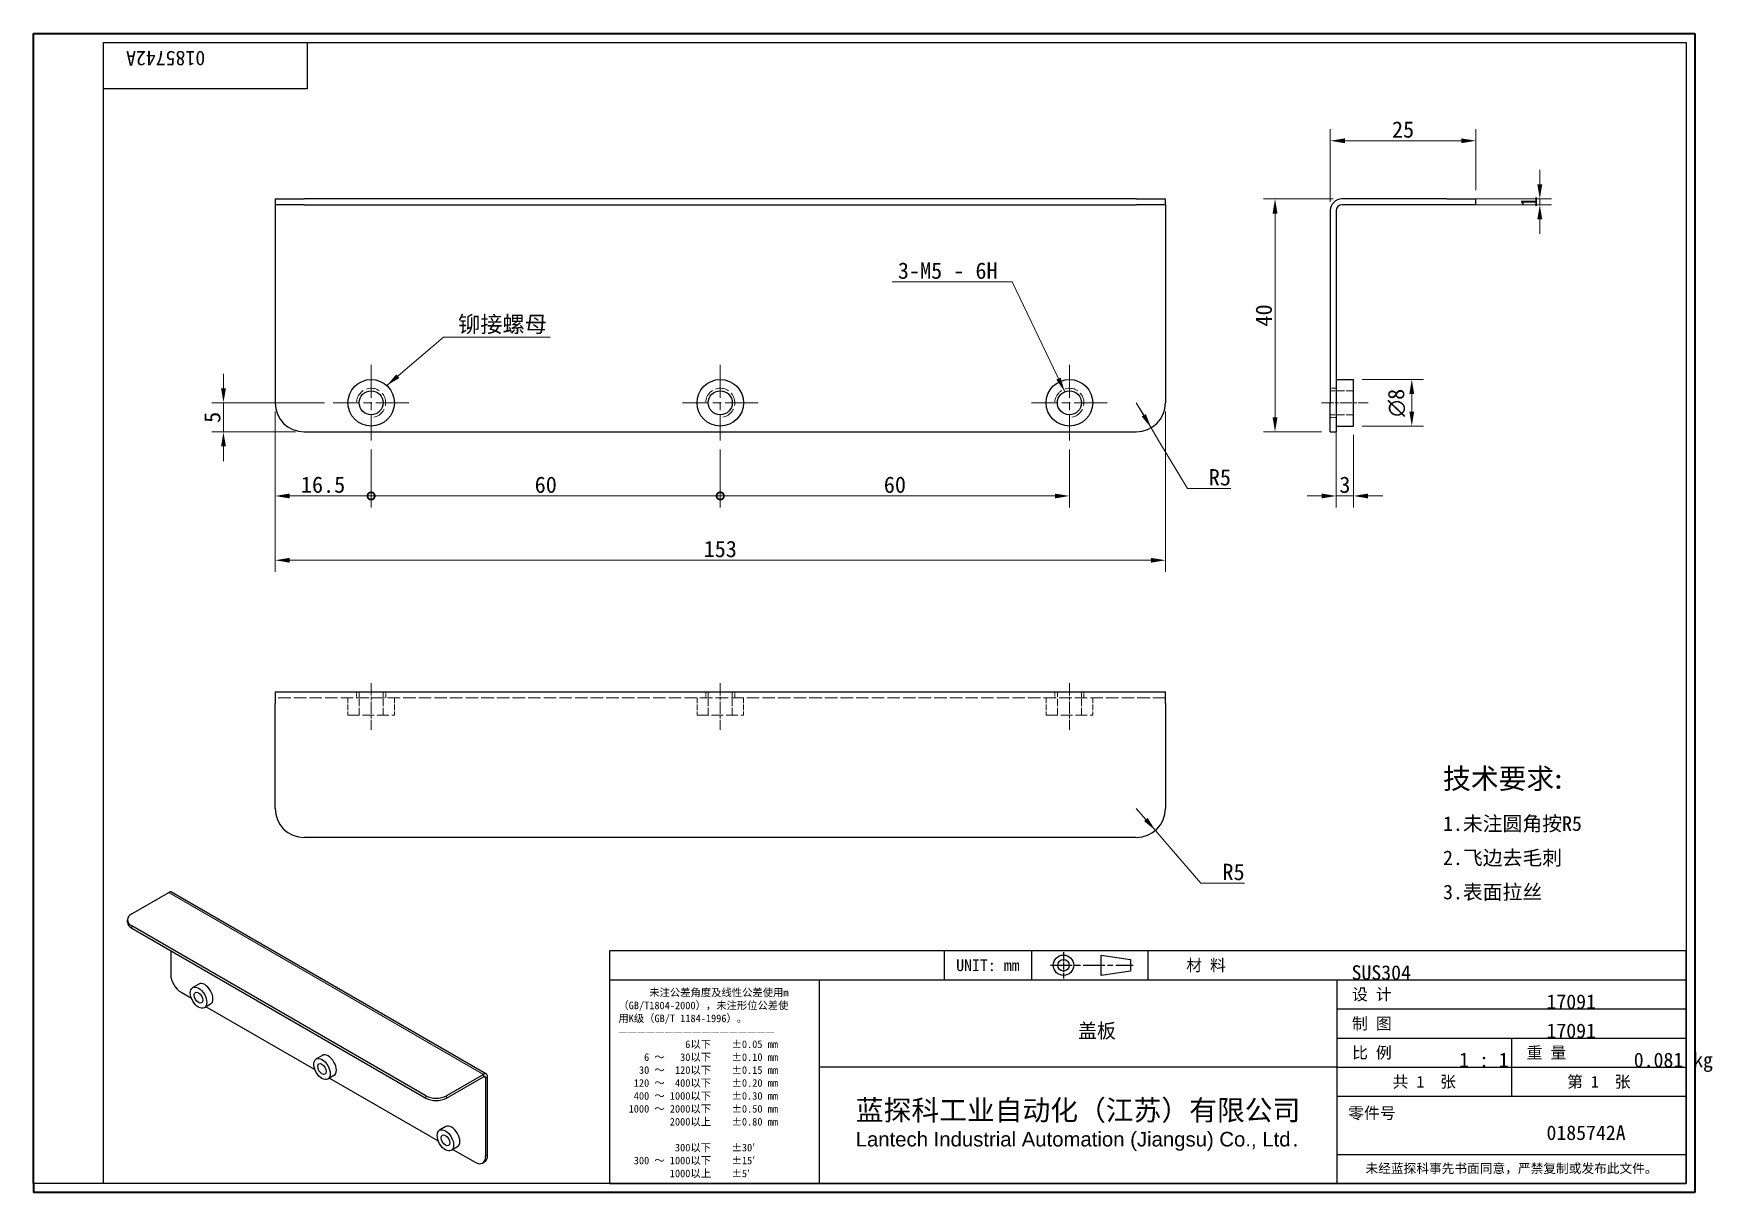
# Model space of a CAD drawing. Header units: millimetres. Extents: x 6 to 295, y 5 to 205.
import ezdxf
from ezdxf.enums import TextEntityAlignment as Align

# ---------------------------------------------------------------- set-up
doc = ezdxf.new("R2018")
doc.units = ezdxf.units.MM
doc.linetypes.add('CHAIN', pattern=[0.3543, 0.2362, -0.0295, 0.0591, -0.0295])
doc.linetypes.add('DASHED', pattern=[0.2067, 0.1654, -0.0413])
for name, color, linetype, lineweight in [('1', 7, 'Continuous', 18), ('可见 (ISO)', 7, 'Continuous', 25), ('可见窄的 (ISO)', 7, 'Continuous', 18), ('图框 (ISO)', 7, 'Continuous', 35), ('标题 (ISO)', 7, 'Continuous', 25)]:
    doc.layers.add(name, color=color, linetype=linetype, lineweight=lineweight)
for name, color, linetype, lineweight, true_color in [('中心标记 (ISO)', 1, 'CHAIN', 18, 0xff0000), ('中心线 (ISO)', 1, 'CHAIN', 18, 0xff0000), ('尺寸 (ISO)', 7, 'Continuous', 18, 0x008000), ('符号 (ISO)', 7, 'Continuous', 18, 0x008000), ('隐藏 (ISO)', 5, 'DASHED', 18, 0x0000ff)]:
    doc.layers.add(name, color=color, linetype=linetype, lineweight=lineweight, true_color=true_color)
doc.styles.get("Standard").update_dxf_attribs({"font": 'simfang.ttf'})
doc.styles.add('文本样式164', font='SimSun.ttf')
doc.styles.add('最新国标', font='simfang.ttf')
doc.styles.add('注释文本 (ISO)', font='simfang.ttf')
doc.dimstyles.new('默认 (GB)', dxfattribs={"dimtxt": 2.8, "dimasz": 2.5, "dimexe": 2, "dimexo": 1.5, "dimgap": 0.5, "dimtad": 1, "dimtoh": 1, "dimdsep": 46, "dimtxsty": '最新国标', "dimcen": 0.09, "dimdle": 10, "dimclrd": 256, "dimclre": 256, "dimclrt": 256, "dimaunit": 1, "dimadec": 3, "dimazin": 2, "dimtfac": 0.535714, "dimtdec": 3, "dimtmove": 0, "dimatfit": 3, "dimfxl": 0, "dimtolj": 1, "dimlwd": -1, "dimlwe": -1, "dimarcsym": 0})
doc.dimstyles.new('默认 (GB)$7', dxfattribs={"dimtxt": 2.8, "dimasz": 2.5, "dimexe": 2, "dimexo": 1.5, "dimgap": 0.5, "dimtad": 1, "dimtoh": 1, "dimdsep": 46, "dimtxsty": '最新国标', "dimcen": 0.09, "dimdle": 10, "dimclrd": 256, "dimclre": 256, "dimclrt": 256, "dimaunit": 1, "dimadec": 3, "dimazin": 2, "dimtfac": 0.535714, "dimtdec": 3, "dimtmove": 0, "dimatfit": 3, "dimfxl": 0, "dimtolj": 1, "dimlwd": -1, "dimlwe": -1, "dimarcsym": 0})

# ---------------------------------------------------------------- blocks, each defined once
blk = doc.blocks.new('图框 最新国标')
at = {"layer": '图框 (ISO)'}
for p, q in [((6, 7), (6, 204.5)), ((6, 204.5), (291.5, 204.5)), ((291.5, 204.5), (291.5, 5.5)), ((6, 7), (6, 5.5)), ((6, 7), (6, 5.5)), ((291.5, 5.5), (6, 5.5))]:
    blk.add_line(p, q, dxfattribs=at)
at = {"layer": '图框 (ISO)', "color": 7, "linetype": 'Continuous', "lineweight": 25}
for p, q in [((18, 203), (290, 203)), ((18, 7), (18, 203)), ((18, 203), (290, 203)), ((53, 203), (53, 195)), ((290, 203), (290, 7)), ((290, 203), (290, 7)), ((53, 195), (18, 195)), ((290, 7), (6, 7)), ((290, 7), (18, 7))]:
    blk.add_line(p, q, dxfattribs=at)
at = {"layer": '图框 (ISO)', "lineweight": 30}
blk.add_attdef('零件代号', text='', height=2.5, rotation=180, dxfattribs=at).set_placement((35.5, 199), align=Align.MIDDLE_CENTER)
blk = doc.blocks.new('标题栏 最新国标')
at = {"layer": '标题 (ISO)'}
for p, q in [((381.98, -183.84), (196.98, -183.84)), ((196.98, -183.84), (196.98, -223.84)), ((254.48, -183.84), (254.48, -188.84)), ((269.48, -183.84), (269.48, -188.84)), ((281.48, -188.09), (281.48, -184.59)), ((281.48, -184.59), (286.48, -185.34)), ((289.48, -183.84), (289.48, -188.84)), ((381.98, -223.84), (381.98, -183.84)), ((383.48, -183.84), (383.48, -225.34)), ((286.48, -187.34), (281.48, -188.09)), ((286.48, -185.34), (286.48, -187.34)), ((196.98, -188.84), (381.98, -188.84)), ((232.98, -188.84), (232.98, -223.84)), ((321.98, -188.84), (321.98, -223.84)), ((321.98, -193.84), (381.98, -193.84)), ((321.98, -198.84), (381.98, -198.84)), ((351.98, -198.84), (351.98, -208.84)), ((321.98, -203.84), (232.98, -203.84)), ((321.98, -203.84), (381.98, -203.84)), ((321.98, -208.84), (381.98, -208.84)), ((321.98, -218.84), (381.98, -218.84)), ((196.98, -223.84), (381.98, -223.84)), ((383.48, -225.34), (196.98, -225.34))]:
    blk.add_line(p, q, dxfattribs=at)
at = {"layer": '标题 (ISO)', "linetype": 'CHAIN', "ltscale": 5.000333}
blk.add_line((274.98, -184.09), (274.98, -188.59), dxfattribs=at)
at = {"layer": '标题 (ISO)', "linetype": 'CHAIN', "ltscale": 15.834605}
blk.add_line((272.73, -186.34), (286.98, -186.34), dxfattribs=at)
at = {"layer": '标题 (ISO)'}
for radius in [1.75, 1]:
    blk.add_circle((274.98, -186.34), radius, dxfattribs=at)
at = {"layer": '1', "style": '文本样式164'}
for s, p in [('UNIT: mm', (261.98, -186.34)), ('材 料', (299.48, -186.34)), ('设 计', (327.98, -191.34)), ('制 图', (327.98, -196.34)), ('比 例', (327.98, -201.34)), ('重 量', (357.98, -201.34)), ('共 1  张', (336.98, -206.34)), ('第 1  张', (366.98, -206.34))]:
    blk.add_text(s, height=2, dxfattribs=at).set_placement(p, align=Align.MIDDLE_CENTER)
at = {"layer": '标题 (ISO)', "style": '注释文本 (ISO)'}
for s, insert, char_height, attachment_point, line_spacing_factor in [('\\fSimSun|b0|i0;{\\H1.3000;      未注公差角度及线性公差使用m\\P}\\fSimSun|b0|i0;{\\H1.3000;（GB/T1804-2000），未注形位公差使\\P}\\fSimSun|b0|i0;{\\H1.3000;用K级（GB/T 1184-1996）。\\P}\\fSimSun|b0|i0;{\\H1.3000;—————————————————\\P}\\fSimSun|b0|i0;{\\H1.3000;             6以下    ±0.05 mm\\P}\\fSimSun|b0|i0;{\\H1.3000;     6 ～   30以下    ±0.10 mm\\P}\\fSimSun|b0|i0;{\\H1.3000;    30 ～  120以下    ±0.15 mm\\P}\\fSimSun|b0|i0;{\\H1.3000;   120 ～  400以下    ±0.20 mm\\P}\\fSimSun|b0|i0;{\\H1.3000;   400 ～ 1000以下    ±0.30 mm\\P}\\fSimSun|b0|i0;{\\H1.3000;  1000 ～ 2000以下    ±0.50 mm\\P}\\fSimSun|b0|i0;{\\H1.3000;          2000以上    ±0.80 mm\\P}\\fSimSun|b0|i0;{\\H1.3000;\\P}\\fSimSun|b0|i0;{\\H1.3000;           300以下    ±30′\\P}\\fSimSun|b0|i0;{\\H1.3000;   300 ～ 1000以下    ±15′\\P}\\fSimSun|b0|i0;{\\H1.3000;          1000以上    ±5′}', (198.48, -206.63), 1.3, 4, 1.023913), ('\\pxsm0.94;\\fMicrosoft YaHei|b0|i0;{\\H3.5000;蓝探科工业自动化（江苏）有限公司\\P}\\fArial|b0|i0;{\\H2.5000;Lantech Industrial Automation (Jiangsu) Co., Ltd}\\fFangSong|b0|i0;{\\H2.5000;.}', (277.48, -213.84), 2, 5, 0.978695)]:
    blk.add_mtext(s, dxfattribs=dict(at, insert=insert, char_height=char_height, attachment_point=attachment_point, line_spacing_factor=line_spacing_factor))
at = {"layer": '标题 (ISO)', "attachment_point": 5, "style": '注释文本 (ISO)'}
for s, insert, char_height in [('\\fFangSong|b0|i0;零件号', (327.98, -211.84), 2), ('\\fSimSun|b0|i0;{\\H1.6000;未经蓝探科事先书面同意，严禁复制或发布此文件。}', (351.98, -221.34), 1.6)]:
    blk.add_mtext(s, dxfattribs=dict(at, insert=insert, char_height=char_height))
at = {"layer": '标题 (ISO)', "lineweight": 30, "flags": 104}
for tag, height, p in [('材料', 2, (324.48, -186.34)), ('设计人', 2, (357.98, -191.34)), ('库存编号', 3.5, (277.48, -196.34)), ('设计人', 2, (357.98, -196.34)), ('视图比例', 2, (342.98, -201.34)), ('质量\\P3;', 2, (372.98, -201.34)), ('零件代号', 3.5, (357.98, -213.84))]:
    blk.add_attdef(tag, text='', height=height, dxfattribs=at).set_placement(p, align=Align.MIDDLE_CENTER)
blk = doc.blocks.new('_DotSmall')
at = {"color": 0, "linetype": 'ByBlock', "const_width": 0.5}
blk.add_lwpolyline([(-0.0625, 0, 1), (0.0625, 0, 1)], format="xyb", close=True, dxfattribs=at)
blk = doc.blocks.new('*D5')
at = {"layer": 'Defpoints', "color": 0, "transparency": 16777216}
for p in [(47.51, 141.1), (64.01, 134.6), (64.01, 125.1)]:
    blk.add_point(p, dxfattribs=at)
at = {"layer": '尺寸 (ISO)', "color": 116, "true_color": 0x00803f, "transparency": 16777216}
for p, q in [((47.51, 139.6), (47.51, 123.1)), ((64.01, 133.1), (64.01, 123.1)), ((50.01, 125.1), (64.01, 125.1))]:
    blk.add_line(p, q, dxfattribs=at)
blk.add_solid([(50.01, 125.51), (50.01, 124.68), (47.51, 125.1)], dxfattribs=at)
at = {"layer": '尺寸 (ISO)', "color": 116, "true_color": 0x00803f, "transparency": 16777216, "xscale": 2.5, "yscale": 2.5, "zscale": 2.5}
blk.add_blockref('_DotSmall', (64.01, 125.1), dxfattribs=at)
at = {"layer": '尺寸 (ISO)', "transparency": 16777216, "insert": (55.75, 127.02), "char_height": 2.8, "attachment_point": 5, "style": '最新国标'}
blk.add_mtext('\\A1;16.5', dxfattribs=at)
blk = doc.blocks.new('*D7')
at = {"layer": 'Defpoints', "color": 0, "transparency": 16777216}
for p in [(64.01, 134.6), (124.01, 134.6), (124.01, 125.1)]:
    blk.add_point(p, dxfattribs=at)
at = {"layer": '尺寸 (ISO)', "color": 116, "true_color": 0x00803f, "transparency": 16777216}
for p, q in [((64.01, 133.1), (64.01, 123.1)), ((124.01, 133.1), (124.01, 123.1)), ((64.01, 125.1), (124.01, 125.1))]:
    blk.add_line(p, q, dxfattribs=at)
at = {"layer": '尺寸 (ISO)', "color": 116, "true_color": 0x00803f, "transparency": 16777216, "xscale": 2.5, "yscale": 2.5, "zscale": 2.5, "rotation": 180}
blk.add_blockref('_DotSmall', (64.01, 125.1), dxfattribs=at)
at = {"layer": '尺寸 (ISO)', "color": 116, "true_color": 0x00803f, "transparency": 16777216, "xscale": 2.5, "yscale": 2.5, "zscale": 2.5}
blk.add_blockref('_DotSmall', (124.01, 125.1), dxfattribs=at)
at = {"layer": '尺寸 (ISO)', "transparency": 16777216, "insert": (94.02, 127.01), "char_height": 2.8, "attachment_point": 5, "style": '最新国标'}
blk.add_mtext('\\A1;60', dxfattribs=at)
blk = doc.blocks.new('*D8')
at = {"layer": 'Defpoints', "color": 0, "transparency": 16777216}
for p in [(124.01, 134.6), (184.01, 134.6), (184.01, 125.1)]:
    blk.add_point(p, dxfattribs=at)
at = {"layer": '尺寸 (ISO)', "color": 116, "true_color": 0x00803f, "transparency": 16777216}
for p, q in [((124.01, 133.1), (124.01, 123.1)), ((184.01, 133.1), (184.01, 123.1)), ((124.01, 125.1), (181.51, 125.1))]:
    blk.add_line(p, q, dxfattribs=at)
blk.add_solid([(181.51, 125.51), (181.51, 124.68), (184.01, 125.1)], dxfattribs=at)
at = {"layer": '尺寸 (ISO)', "color": 116, "true_color": 0x00803f, "transparency": 16777216, "xscale": 2.5, "yscale": 2.5, "zscale": 2.5, "rotation": 180}
blk.add_blockref('_DotSmall', (124.01, 125.1), dxfattribs=at)
at = {"layer": '尺寸 (ISO)', "transparency": 16777216, "insert": (154.02, 127.01), "char_height": 2.8, "attachment_point": 5, "style": '最新国标'}
blk.add_mtext('\\A1;60', dxfattribs=at)
blk = doc.blocks.new('*D9')
at = {"layer": 'Defpoints', "color": 0, "transparency": 16777216}
for p in [(38.63, 141.1), (57.51, 141.1), (52.51, 136.1)]:
    blk.add_point(p, dxfattribs=at)
at = {"layer": '尺寸 (ISO)', "color": 116, "true_color": 0x00803f, "transparency": 16777216}
for p, q in [((38.63, 143.6), (38.63, 146.1)), ((56.01, 141.1), (36.63, 141.1)), ((38.63, 136.1), (38.63, 141.1)), ((51.01, 136.1), (36.63, 136.1)), ((38.63, 133.6), (38.63, 131.1))]:
    blk.add_line(p, q, dxfattribs=at)
for points in [[(38.22, 143.6), (39.05, 143.6), (38.63, 141.1)], [(38.22, 133.6), (39.05, 133.6), (38.63, 136.1)]]:
    blk.add_solid(points, dxfattribs=at)
at = {"layer": '尺寸 (ISO)', "transparency": 16777216, "insert": (36.72, 138.6), "char_height": 2.8, "attachment_point": 5, "rotation": 90, "style": '最新国标'}
blk.add_mtext('\\A1;5', dxfattribs=at)
blk = doc.blocks.new('*D10')
at = {"layer": 'Defpoints', "color": 0, "transparency": 16777216}
for p in [(253.85, 186.1), (253.85, 176.1), (228.85, 174.1)]:
    blk.add_point(p, dxfattribs=at)
at = {"layer": '尺寸 (ISO)', "color": 116, "true_color": 0x00803f, "transparency": 16777216}
for p, q in [((228.85, 175.6), (228.85, 188.1)), ((253.85, 177.6), (253.85, 188.1)), ((231.35, 186.1), (251.35, 186.1))]:
    blk.add_line(p, q, dxfattribs=at)
for points in [[(231.35, 186.51), (231.35, 185.68), (228.85, 186.1)], [(251.35, 186.51), (251.35, 185.68), (253.85, 186.1)]]:
    blk.add_solid(points, dxfattribs=at)
at = {"layer": '尺寸 (ISO)', "transparency": 16777216, "insert": (241.35, 188.01), "char_height": 2.8, "attachment_point": 5, "style": '最新国标'}
blk.add_mtext('\\A1;25', dxfattribs=at)
blk = doc.blocks.new('*D11')
at = {"layer": 'Defpoints', "color": 0, "transparency": 16777216}
for p in [(230.85, 176.1), (219.35, 136.1), (228.85, 136.1)]:
    blk.add_point(p, dxfattribs=at)
at = {"layer": '尺寸 (ISO)', "color": 116, "true_color": 0x00803f, "transparency": 16777216}
for p, q in [((229.35, 176.1), (217.35, 176.1)), ((219.35, 173.6), (219.35, 138.6)), ((227.35, 136.1), (217.35, 136.1))]:
    blk.add_line(p, q, dxfattribs=at)
for points in [[(218.93, 173.6), (219.77, 173.6), (219.35, 176.1)], [(218.93, 138.6), (219.77, 138.6), (219.35, 136.1)]]:
    blk.add_solid(points, dxfattribs=at)
at = {"layer": '尺寸 (ISO)', "transparency": 16777216, "insert": (217.43, 156.1), "char_height": 2.8, "attachment_point": 5, "rotation": 90, "style": '最新国标'}
blk.add_mtext('\\A1;40', dxfattribs=at)
blk = doc.blocks.new('*D12')
at = {"layer": 'Defpoints', "color": 0, "transparency": 16777216}
for p in [(47.51, 141.1), (200.51, 141.1), (200.51, 114.06)]:
    blk.add_point(p, dxfattribs=at)
at = {"layer": '尺寸 (ISO)', "color": 116, "true_color": 0x00803f, "transparency": 16777216}
for p, q in [((47.51, 139.6), (47.51, 112.06)), ((200.51, 139.6), (200.51, 112.06)), ((50.01, 114.06), (198.01, 114.06))]:
    blk.add_line(p, q, dxfattribs=at)
for points in [[(50.01, 114.47), (50.01, 113.64), (47.51, 114.06)], [(198.01, 114.47), (198.01, 113.64), (200.51, 114.06)]]:
    blk.add_solid(points, dxfattribs=at)
at = {"layer": '尺寸 (ISO)', "transparency": 16777216, "insert": (124.01, 115.97), "char_height": 2.8, "attachment_point": 5, "style": '最新国标'}
blk.add_mtext('\\A1;153', dxfattribs=at)
blk = doc.blocks.new('*D13')
at = {"layer": 'Defpoints', "color": 0, "transparency": 16777216}
for p in [(195.51, 141.1), (198.07, 136.8)]:
    blk.add_point(p, dxfattribs=at)
at = {"layer": '尺寸 (ISO)', "color": 116, "true_color": 0x00803f, "transparency": 16777216}
for p, q in [((195.51, 141.1), (198.07, 136.8)), ((196.79, 138.95), (195.51, 141.1)), ((198.07, 136.8), (199.35, 134.65)), ((204.28, 126.36), (199.35, 134.65)), ((211.73, 126.36), (204.28, 126.36))]:
    blk.add_line(p, q, dxfattribs=at)
blk.add_solid([(197.15, 139.16), (196.43, 138.74), (198.07, 136.8)], dxfattribs=at)
at = {"layer": '尺寸 (ISO)', "transparency": 16777216, "insert": (209.87, 128.28), "char_height": 2.8, "attachment_point": 5, "style": '最新国标'}
blk.add_mtext('\\A1;R5', dxfattribs=at)
blk = doc.blocks.new('*D14')
at = {"layer": 'Defpoints', "color": 0, "transparency": 16777216}
for p in [(248.85, 176.1), (248.85, 175.1), (264.85, 175.1)]:
    blk.add_point(p, dxfattribs=at)
at = {"layer": '尺寸 (ISO)', "color": 116, "true_color": 0x00803f, "transparency": 16777216}
for p, q in [((264.85, 178.6), (264.85, 181.1)), ((250.35, 176.1), (266.85, 176.1)), ((264.85, 176.1), (264.85, 175.1)), ((250.35, 175.1), (266.85, 175.1)), ((264.85, 172.6), (264.85, 170.1))]:
    blk.add_line(p, q, dxfattribs=at)
for points in [[(264.43, 178.6), (265.27, 178.6), (264.85, 176.1)], [(264.43, 172.6), (265.27, 172.6), (264.85, 175.1)]]:
    blk.add_solid(points, dxfattribs=at)
at = {"layer": '尺寸 (ISO)', "transparency": 16777216, "insert": (262.95, 175.6), "char_height": 2.8, "attachment_point": 5, "rotation": 90, "style": '最新国标'}
blk.add_mtext('\\A1;1', dxfattribs=at)
blk = doc.blocks.new('*D15')
at = {"layer": 'Defpoints', "color": 0, "transparency": 16777216}
for p in [(195.51, 71.44), (198.78, 67.66)]:
    blk.add_point(p, dxfattribs=at)
at = {"layer": '尺寸 (ISO)', "color": 116, "true_color": 0x00803f, "transparency": 16777216}
for p, q in [((195.51, 71.44), (198.78, 67.66)), ((197.15, 69.55), (195.51, 71.44)), ((198.78, 67.66), (200.42, 65.77)), ((206.62, 58.59), (200.42, 65.77)), ((214.08, 58.59), (206.62, 58.59))]:
    blk.add_line(p, q, dxfattribs=at)
blk.add_solid([(197.46, 69.82), (196.83, 69.28), (198.78, 67.66)], dxfattribs=at)
at = {"layer": '尺寸 (ISO)', "transparency": 16777216, "insert": (212.22, 60.51), "char_height": 2.8, "attachment_point": 5, "style": '最新国标'}
blk.add_mtext('\\A1;R5', dxfattribs=at)
blk = doc.blocks.new('*D16')
at = {"layer": 'Defpoints', "color": 0, "transparency": 16777216}
for p in [(229.85, 141.1), (232.85, 137.1), (232.85, 125.1)]:
    blk.add_point(p, dxfattribs=at)
at = {"layer": '尺寸 (ISO)', "color": 116, "true_color": 0x00803f, "transparency": 16777216}
for p, q in [((229.85, 139.6), (229.85, 123.1)), ((232.85, 135.6), (232.85, 123.1)), ((227.35, 125.1), (224.85, 125.1)), ((229.85, 125.1), (232.85, 125.1)), ((235.35, 125.1), (237.85, 125.1))]:
    blk.add_line(p, q, dxfattribs=at)
for points in [[(227.35, 125.51), (227.35, 124.68), (229.85, 125.1)], [(235.35, 125.51), (235.35, 124.68), (232.85, 125.1)]]:
    blk.add_solid(points, dxfattribs=at)
at = {"layer": '尺寸 (ISO)', "transparency": 16777216, "insert": (231.35, 127.01), "char_height": 2.8, "attachment_point": 5, "style": '最新国标'}
blk.add_mtext('\\A1;3', dxfattribs=at)
blk = doc.blocks.new('*D17')
at = {"layer": 'Defpoints', "color": 0, "transparency": 16777216}
for p in [(232.85, 145.1), (232.85, 137.1), (242.85, 137.1)]:
    blk.add_point(p, dxfattribs=at)
at = {"layer": '尺寸 (ISO)', "color": 116, "true_color": 0x00803f, "transparency": 16777216}
for p, q in [((234.35, 145.1), (244.85, 145.1)), ((242.85, 142.6), (242.85, 139.6)), ((234.35, 137.1), (244.85, 137.1))]:
    blk.add_line(p, q, dxfattribs=at)
for points in [[(242.43, 142.6), (243.27, 142.6), (242.85, 145.1)], [(242.43, 139.6), (243.27, 139.6), (242.85, 137.1)]]:
    blk.add_solid(points, dxfattribs=at)
at = {"layer": '尺寸 (ISO)', "transparency": 16777216, "insert": (240.24, 141.1), "char_height": 2.8, "attachment_point": 5, "rotation": 90, "style": '最新国标'}
blk.add_mtext('\\A1;{\\fAIGDT|b0|i0;\\ln}\\fFangSong|b0|i0;8', dxfattribs=at)

msp = doc.modelspace()

# ---------------------------------------------------------------- linework, layer by layer
at = {"layer": '中心标记 (ISO)', "ltscale": 23.990969}
for p, q in [((64.013, 147.597), (64.013, 134.597)), ((124.013, 147.597), (124.013, 134.597)), ((184.013, 147.597), (184.013, 134.597)), ((70.513, 141.097), (57.513, 141.097)), ((130.513, 141.097), (117.513, 141.097)), ((190.513, 141.097), (177.513, 141.097))]:
    msp.add_line(p, q, dxfattribs=at)
at = {"layer": '中心线 (ISO)', "ltscale": 8.88956}
for p, q in [((227.35, 141.097), (235.35, 141.097)), ((64.013, 92.941), (64.013, 84.941)), ((124.013, 92.941), (124.013, 84.941)), ((184.013, 92.941), (184.013, 84.941))]:
    msp.add_line(p, q, dxfattribs=at)
at = {"layer": '可见 (ISO)'}
for p, q in [((47.513, 176.097), (52.513, 176.097)), ((47.513, 176.097), (47.513, 175.097)), ((195.513, 176.097), (52.513, 176.097)), ((195.513, 176.097), (200.513, 176.097)), ((200.513, 175.097), (200.513, 176.097)), ((248.85, 176.097), (230.85, 176.097)), ((248.85, 176.097), (253.85, 176.097)), ((253.85, 175.097), (253.85, 176.097)), ((52.513, 175.097), (47.513, 175.097)), ((47.513, 175.097), (47.513, 174.097)), ((47.513, 174.097), (47.513, 141.097)), ((52.513, 175.097), (195.513, 175.097)), ((200.513, 175.097), (195.513, 175.097)), ((200.513, 175.097), (200.513, 174.097)), ((200.513, 174.097), (200.513, 141.097)), ((228.85, 174.097), (228.85, 141.097)), ((229.85, 174.097), (229.85, 141.097)), ((248.85, 175.097), (230.85, 175.097)), ((253.85, 175.097), (248.85, 175.097)), ((229.85, 145.097), (232.85, 145.097)), ((232.85, 137.097), (232.85, 145.097)), ((228.85, 136.097), (228.85, 141.097)), ((229.85, 141.097), (229.85, 136.097)), ((52.513, 136.097), (195.513, 136.097)), ((228.85, 136.097), (229.85, 136.097)), ((229.85, 137.097), (232.85, 137.097)), ((47.513, 91.441), (200.513, 91.441)), ((47.513, 91.441), (47.513, 89.441)), ((47.513, 71.441), (47.513, 89.441)), ((200.513, 89.441), (200.513, 91.441)), ((200.513, 89.441), (200.513, 71.441)), ((195.513, 66.441), (52.513, 66.441)), ((22.861, 53.33), (29.225, 57.004)), ((83.818, 25.823), (29.725, 57.054)), ((22.128, 51.901), (22.128, 52.309)), ((73.419, 22.099), (22.861, 51.289)), ((22.861, 50.88), (73.419, 21.691)), ((29.578, 47.002), (29.578, 42.92)), ((34.412, 41.284), (33.351, 40.671)), ((31.346, 39.858), (33.126, 38.83)), ((36.412, 37.82), (35.351, 37.207)), ((35.644, 37.376), (54.34, 26.582)), ((55.625, 29.036), (54.564, 28.424)), ((57.625, 25.572), (56.564, 24.96)), ((56.857, 25.129), (75.553, 14.335)), ((83.318, 25.773), (76.954, 22.099)), ((76.954, 21.691), (83.318, 25.365)), ((83.672, 25.161), (83.672, 11.689)), ((84.025, 11.893), (84.025, 25.365)), ((76.838, 16.789), (75.777, 16.176)), ((78.838, 13.325), (77.777, 12.712)), ((78.07, 12.881), (81.904, 10.668)), ((83.154, 10.544), (83.508, 10.748))]:
    msp.add_line(p, q, dxfattribs=at)
for centre, radius in [((64.013, 141.097), 4), ((124.013, 141.097), 4), ((184.013, 141.097), 4), ((64.013, 141.097), 2.067), ((124.013, 141.097), 2.067), ((184.013, 141.097), 2.067)]:
    msp.add_circle(centre, radius, dxfattribs=at)
for centre, radius, start, end in [((230.85, 174.097), 2, 90, 180), ((230.85, 174.097), 1, 90, 180), ((52.513, 141.097), 5, 180, 270), ((195.513, 141.097), 5, 270, 0), ((52.513, 71.441), 5, 180, 270), ((195.513, 71.441), 5, 270, 0)]:
    msp.add_arc(centre, radius, start, end, dxfattribs=at)
for centre, major_axis, start_param, end_param in [((29.225, 56.188), (0.5, 0.866), 0, 0.7853982), ((24.628, 52.309), (-2.5, 0), 5.4977871, 7.0685835), ((24.628, 51.901), (-2.5, 0), 0, 0.7853982), ((31.346, 41.899), (-1.25, 2.165), 0.7853982, 2.3561945), ((35.412, 39.552), (-1, 1.732), 3.1415927, 6.2831853), ((56.625, 27.304), (-1, 1.732), 3.1415927, 6.2831853), ((83.318, 24.957), (0.5, 0.866), 5.4977871, 7.0685835), ((83.318, 24.957), (0.25, 0.433), 5.4977871, 7.0685835), ((75.186, 23.12), (-2.5, 0), 0.7853982, 2.3561945), ((75.186, 22.711), (2.5, 0), 3.9269908, 5.4977871), ((77.838, 15.057), (-1, 1.732), 3.1415927, 6.2831853), ((81.904, 12.709), (1.25, -2.165), 5.4977871, 7.0685835), ((82.258, 12.913), (1.25, -2.165), 0, 0.7853982)]:
    msp.add_ellipse(centre, major_axis=major_axis, ratio=0.5773503, start_param=start_param, end_param=end_param, dxfattribs=at)
for centre, major_axis in [((34.351, 38.939), (-1, 1.732)), ((34.351, 38.939), (-0.517, 0.895)), ((55.564, 26.692), (-1, 1.732)), ((55.564, 26.692), (-0.517, 0.895)), ((76.777, 14.444), (-1, 1.732)), ((76.777, 14.444), (-0.517, 0.895))]:
    msp.add_ellipse(centre, major_axis=major_axis, ratio=0.5773503, dxfattribs=at)
at = {"layer": '可见窄的 (ISO)'}
for p, q in [((29.225, 57.004), (83.318, 25.773)), ((22.861, 50.88), (22.861, 51.289)), ((83.318, 25.773), (83.318, 25.365)), ((83.672, 25.161), (83.318, 25.365)), ((84.025, 25.365), (83.672, 25.161)), ((73.419, 22.099), (73.419, 21.691)), ((76.954, 21.691), (76.954, 22.099)), ((84.025, 11.893), (83.672, 11.689))]:
    msp.add_line(p, q, dxfattribs=at)
at = {"layer": '隐藏 (ISO)', "ltscale": 1.904597}
for p, q in [((229.85, 143.597), (228.85, 143.597)), ((228.85, 138.597), (229.85, 138.597)), ((61.513, 91.441), (61.513, 90.441)), ((66.513, 90.441), (66.513, 91.441)), ((121.513, 91.441), (121.513, 90.441)), ((126.513, 90.441), (126.513, 91.441)), ((181.513, 91.441), (181.513, 90.441)), ((186.513, 90.441), (186.513, 91.441))]:
    msp.add_line(p, q, dxfattribs=at)
at = {"layer": '隐藏 (ISO)', "ltscale": 7.618686}
for p, q in [((232.85, 143.164), (228.85, 143.164)), ((232.85, 139.03), (228.85, 139.03)), ((61.946, 87.441), (61.946, 91.441)), ((66.08, 87.441), (66.08, 91.441)), ((121.946, 87.441), (121.946, 91.441)), ((126.08, 87.441), (126.08, 91.441)), ((181.946, 87.441), (181.946, 91.441)), ((186.08, 87.441), (186.08, 91.441))]:
    msp.add_line(p, q, dxfattribs=at)
at = {"layer": '隐藏 (ISO)', "ltscale": 12.986021}
msp.add_line((200.513, 90.441), (47.513, 90.441), dxfattribs=at)
at = {"layer": '隐藏 (ISO)', "ltscale": 5.71399}
for p, q in [((60.013, 90.441), (60.013, 87.441)), ((68.013, 90.441), (68.013, 87.441)), ((120.013, 90.441), (120.013, 87.441)), ((128.013, 90.441), (128.013, 87.441)), ((180.013, 90.441), (180.013, 87.441)), ((188.013, 90.441), (188.013, 87.441))]:
    msp.add_line(p, q, dxfattribs=at)
at = {"layer": '隐藏 (ISO)', "ltscale": 12.159042}
for p, q in [((60.013, 87.441), (68.013, 87.441)), ((120.013, 87.441), (128.013, 87.441)), ((180.013, 87.441), (188.013, 87.441))]:
    msp.add_line(p, q, dxfattribs=at)
at = {"layer": '隐藏 (ISO)', "ltscale": 14.248878}
for centre in [(64.013, 141.097), (124.013, 141.097), (184.013, 141.097)]:
    msp.add_arc(centre, 2.5, 280, 190, dxfattribs=at)

# ---------------------------------------------------------------- block references
ref = msp.add_blockref('图框 最新国标', (0, 0))
lines = msp.add_mtext('0185742A', dxfattribs={"layer": '图框 (ISO)', "insert": (35.5, 199), "char_height": 2.5, "attachment_point": 1, "rotation": 180})
ref.add_attrib('零件代号', '', (35.5, 199)).embed_mtext(lines)
ref = msp.add_blockref('标题栏 最新国标', (-91.983, 230.844))
lines = msp.add_mtext('0185742A', dxfattribs={"layer": '标题 (ISO)', "insert": (266, 17), "char_height": 2.5, "attachment_point": 1})
ref.add_attrib('零件代号', '', (266, 17), dxfattribs={"flags": 104}).embed_mtext(lines)
lines = msp.add_mtext('盖板', dxfattribs={"layer": '标题 (ISO)', "insert": (185.5, 34.5), "char_height": 2.5, "attachment_point": 1})
ref.add_attrib('库存编号', '', (185.5, 34.5), dxfattribs={"flags": 104}).embed_mtext(lines)
lines = msp.add_mtext('0.081 kg', dxfattribs={"layer": '标题 (ISO)', "insert": (281, 29.5), "char_height": 2.5, "attachment_point": 1})
ref.add_attrib('质量\\P3;', '', (281, 29.5), dxfattribs={"flags": 104}).embed_mtext(lines)
lines = msp.add_mtext('1 : 1', dxfattribs={"layer": '标题 (ISO)', "insert": (251, 29.5), "char_height": 2.5, "attachment_point": 1})
ref.add_attrib('视图比例', '', (251, 29.5), dxfattribs={"flags": 104}).embed_mtext(lines)
lines = msp.add_mtext('17091', dxfattribs={"layer": '标题 (ISO)', "insert": (266, 39.5), "char_height": 2.5, "attachment_point": 1})
ref.add_attrib('设计人', '', (266, 39.5), dxfattribs={"flags": 104}).embed_mtext(lines)
lines = msp.add_mtext('17091', dxfattribs={"layer": '标题 (ISO)', "insert": (266, 34.5), "char_height": 2.5, "attachment_point": 1})
ref.add_attrib('设计人', '', (266, 34.5), dxfattribs={"flags": 104}).embed_mtext(lines)
lines = msp.add_mtext('SUS304', dxfattribs={"layer": '标题 (ISO)', "insert": (232.5, 44.5), "char_height": 2.5, "attachment_point": 1})
ref.add_attrib('材料', '', (232.5, 44.5), dxfattribs={"flags": 104}).embed_mtext(lines)

# ---------------------------------------------------------------- texts
at = {"layer": '符号 (ISO)'}
for s, insert, char_height, width, attachment_point, line_spacing_factor, style in [('3-M5 - 6H', (171.673, 162.348), 2.8, 19.05179, 9, 0.49, '最新国标'), ('\\pxsm1.41;\\fFangSong|b0|i0;{\\H3.5000;技术要求}\\fCalibri|b0|i0;{\\H3.5000;:}\\fFangSong|b0|i0;{\\H3.5000;\\P}\\fFangSong|b0|i0;{\\H2.5000;1.未注圆角按R5\\P}\\fFangSong|b0|i0;{\\H2.5000;2.飞边去毛刺\\P}\\fFangSong|b0|i0;{\\H2.5000;3.表面拉丝}', (248.226, 66.937), 2, 26.19883, 4, 1.240703, '注释文本 (ISO)')]:
    msp.add_mtext(s, dxfattribs=dict(at, insert=insert, char_height=char_height, width=width, attachment_point=attachment_point, line_spacing_factor=line_spacing_factor, style=style))
at = {"layer": '符号 (ISO)', "insert": (78.95, 155.995), "char_height": 2.8, "width": 16.76725, "attachment_point": 1, "style": '最新国标'}
msp.add_mtext('\\fFangSong|b0|i0;铆接螺母', dxfattribs=at)

# ---------------------------------------------------------------- dimensions: what is measured, and where the dimension line sits
at = {"layer": '尺寸 (ISO)', "color": 116, "true_color": 0x00803f}
for base, p1, p2, angle, override, picture, middle in [((253.85, 186.097), (228.85, 174.097), (253.85, 176.097), 180, {"dimgap": 0.5, "dimtoh": 0, "dimdec": 2, "dimtol": 0, "dimlim": 0, "dimtp": 0, "dimtm": 0, "dimtdec": 3, "dimtofl": 0, "dimatfit": 1}, '*D10', (241.35, 186.097)), ((264.85, 175.097), (248.85, 176.097), (248.85, 175.097), 90, {"dimgap": 0.5, "dimtoh": 0, "dimdec": 2, "dimtol": 0, "dimlim": 0, "dimtp": 0, "dimtm": 0, "dimtdec": 3, "dimtofl": 1, "dimatfit": 1}, '*D14', (264.85, 175.597)), ((219.35, 136.097), (230.85, 176.097), (228.85, 136.097), 90, {"dimgap": 0.5, "dimtoh": 0, "dimdec": 2, "dimtol": 0, "dimlim": 0, "dimtp": 0, "dimtm": 0, "dimtdec": 3, "dimtofl": 0, "dimatfit": 1}, '*D11', (219.35, 156.097)), ((38.632, 141.097), (52.513, 136.097), (57.513, 141.097), 270, {"dimgap": 0.5, "dimtoh": 0, "dimdec": 2, "dimtol": 0, "dimlim": 0, "dimtp": 0, "dimtm": 0, "dimtdec": 3, "dimtofl": 1, "dimatfit": 1}, '*D9', (38.632, 138.597)), ((64.013, 125.097), (47.513, 141.097), (64.013, 134.597), 180, {"dimgap": 0.5, "dimtoh": 0, "dimdec": 2, "dimblk2": 'DotSmall', "dimsah": 1, "dimdle": 0, "dimtol": 0, "dimlim": 0, "dimtp": 0, "dimtm": 0, "dimtdec": 3, "dimtofl": 0, "dimatfit": 1}, '*D5', (55.753, 125.097)), ((200.513, 114.057), (47.513, 141.097), (200.513, 141.097), 180, {"dimgap": 0.5, "dimtoh": 0, "dimdec": 2, "dimtol": 0, "dimlim": 0, "dimtp": 0, "dimtm": 0, "dimtdec": 3, "dimtofl": 0, "dimatfit": 1}, '*D12', (124.013, 114.057)), ((232.85, 125.097), (229.85, 141.097), (232.85, 137.097), 180, {"dimgap": 0.5, "dimtoh": 0, "dimdec": 2, "dimtol": 0, "dimlim": 0, "dimtp": 0, "dimtm": 0, "dimtdec": 3, "dimtofl": 1, "dimatfit": 1}, '*D16', (231.35, 125.097)), ((124.013, 125.097), (64.013, 134.597), (124.013, 134.597), 180, {"dimgap": 0.5, "dimtoh": 0, "dimdec": 2, "dimblk1": 'DotSmall', "dimblk2": 'DotSmall', "dimsah": 1, "dimdle": 0, "dimtol": 0, "dimlim": 0, "dimtp": 0, "dimtm": 0, "dimtdec": 3, "dimtofl": 0, "dimatfit": 1}, '*D7', (94.023, 125.097)), ((184.013, 125.097), (124.013, 134.597), (184.013, 134.597), 180, {"dimgap": 0.5, "dimtoh": 0, "dimdec": 2, "dimblk1": 'DotSmall', "dimsah": 1, "dimdle": 0, "dimtol": 0, "dimlim": 0, "dimtp": 0, "dimtm": 0, "dimtdec": 3, "dimtofl": 0, "dimatfit": 1}, '*D8', (154.023, 125.097))]:
    dim = msp.add_linear_dim(base=base, p1=p1, p2=p2, angle=angle, dimstyle='默认 (GB)', override=override, dxfattribs=at)
    dim.commit()
    dim.dimension.update_dxf_attribs({"geometry": picture, "text_midpoint": middle, "dimtype": 160})
dim = msp.add_linear_dim(base=(242.85, 137.097), p1=(232.85, 145.097), p2=(232.85, 137.097), angle=270, text='{\\fAIGDT|b0|i0;\\ln}\\fFangSong|b0|i0;<>', dimstyle='默认 (GB)', override={"dimgap": 0.5, "dimtoh": 0, "dimdec": 2, "dimtol": 0, "dimlim": 0, "dimtp": 0, "dimtm": 0, "dimtdec": 3, "dimtofl": 0, "dimatfit": 1}, dxfattribs=at)
dim.commit()
dim.dimension.update_dxf_attribs({"geometry": '*D17', "text_midpoint": (242.85, 141.097), "dimtype": 160})
for center, mpoint, picture, middle in [((195.513, 141.097), (198.069, 136.8), '*D13', (209.873, 126.36)), ((195.513, 71.441), (198.784, 67.659), '*D15', (212.221, 58.59))]:
    dim = msp.add_radius_dim(center=center, mpoint=mpoint, dimstyle='默认 (GB)', override={"dimgap": 0.5, "dimtih": 1, "dimdec": 2, "dimlfac": 1, "dimcen": 0, "dimtol": 0, "dimlim": 0, "dimtp": 0, "dimtm": 0, "dimtdec": 3}, dxfattribs=at)
    dim.commit()
    dim.dimension.update_dxf_attribs({"geometry": picture, "text_midpoint": middle, "dimtype": 164})

# ---------------------------------------------------------------- leaders
at = {"layer": '符号 (ISO)', "annotation_type": 0, "has_hookline": 1}
for points, hookline_direction, text_width in [([(183.203, 142.999), (174.173, 161.881), (171.673, 161.881)], 1, 18.112), ([(66.699, 144.061), (76.45, 152.352), (78.95, 152.352)], 0, 15.824)]:
    msp.add_leader(points, dimstyle='默认 (GB)$7', override={"dimgap": 0, "dimtad": 1}, dxfattribs=dict(at, hookline_direction=hookline_direction, text_width=text_width))

doc.saveas('drawing.dxf')
